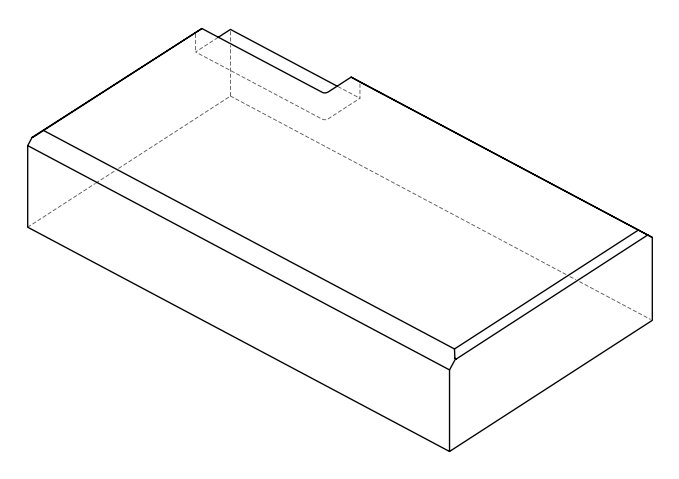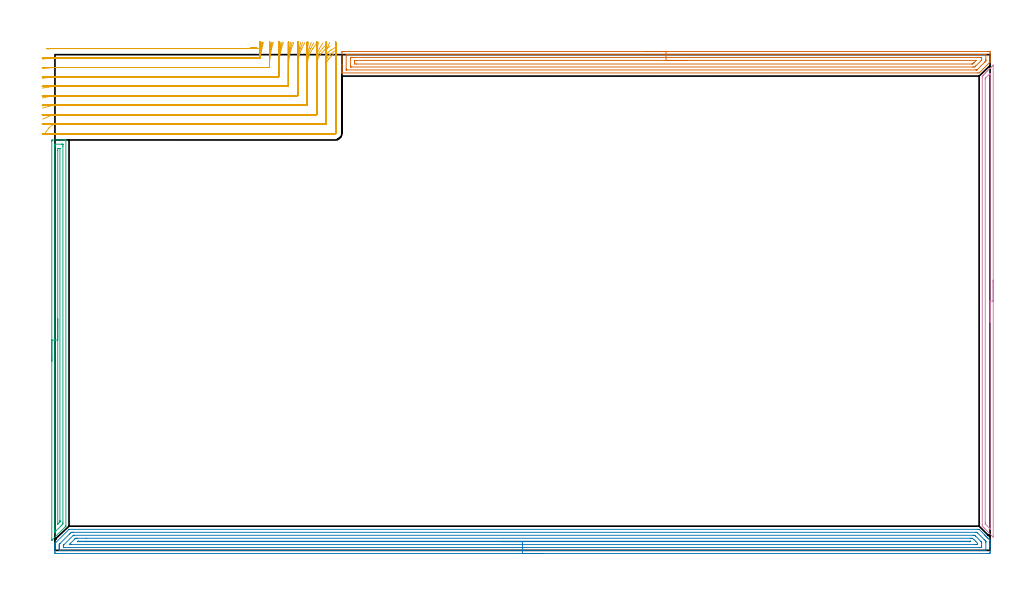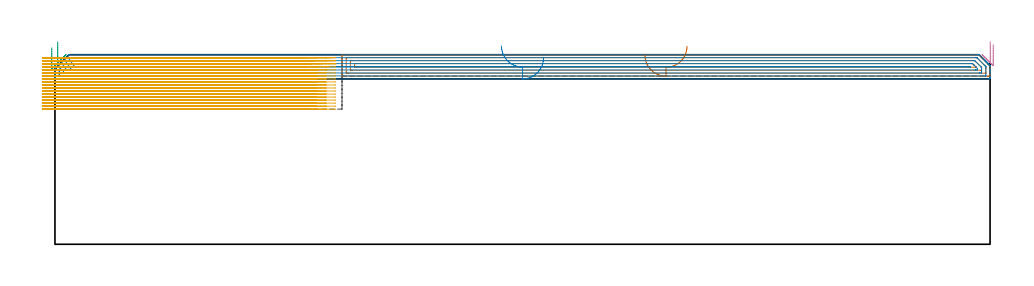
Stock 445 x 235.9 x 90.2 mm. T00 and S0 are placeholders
(PLAN: 5 operations, 1 tool changes, 92.7 min)
(1 AREA_MILL | FG_CHAMFER_SURFACE | UGT0205_001 | 10.05 min | 16340 mm3)
(2 AREA_MILL_1 | FG_CHAMFER_SURFACE_1 | UGT0205_001 | 17.83 min | 29451 mm3)
(3 AREA_MILL_2 | FG_CHAMFER_SURFACE_2 | UGT0205_001 | 4.67 min | 4265 mm3)
(4 AREA_MILL_3 | FG_CHAMFER_SURFACE_3 | UGT0205_001 | 3.71 min | 2946 mm3)
(5 MILL_CORNER_NOTCH_RECTANGULAR | CORNER_NOTCH_RECTANGULAR | NXT0201_008 | Follow Part, ap 1.5, ae 75% | 56.4 min | 143199 mm3)
(TOOL UGT0205_001 | Chamfer Mill 20 x 3 x 45 deg. | D20 FL50 Z2)
(TOOL NXT0201_008 | ENDMILL 6mm [2P460-0600-NA 1630] | D6 FL26 Z6)
(OP 1 AREA_MILL)
G17 G21 G94 G90
T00 M6
G54
G17 G0 G90 X280.8 Y237.4 S1061 M3
G43 Z100.2 H0
Z90.
G94 G1 X280.838 Z89.128 F250.
X280.952 Z88.264
X281.141 Z87.412
X281.403 Z86.58
X281.737 Z85.774
X282.14 Z85.
X282.608 Z84.264
X283.14 Z83.572
X283.729 Z82.929
X284.372 Z82.34
X285.064 Z81.809
X285.8 Z81.34
X286.574 Z80.937
X287.38 Z80.603
X288.212 Z80.341
X289.064 Z80.152
X289.928 Z80.038
X290.8 Z80.
X443.76 Y237.399 Z80.001
X444.388 Y237.397 Z80.003
X444.993 Y237.391 Z80.005
X444.996 Y237.38 Z80.016
X445. Y236.771 Z80.625
Y236.49 Z80.906
Y235.877 Z81.518
Y235.315 Z82.082
Y234.982 Z82.414
Y234.421 Z82.976
Y234.088 Z83.307
Y233.424 Z83.976
Y232.965 Z84.435
X444.996 Y232.417 Z84.979
X444.99 Y232.392 Z85.004
X444.9 Y232.3 Z85.098
X444.834 Y232.233 Z85.165
X439.923 Y227.322 Z90.076
X439.805 Y227.205 Z90.191
X439.03 Y227.2 Z90.2
X136.766
X136.61 Y227.202 Z90.188
X136.607 Y227.265 Z90.127
X136.6 Y227.668 Z89.732
Y228.059 Z89.341
Y228.723 Z88.672
Y229.95 Z87.447
Y230.512 Z86.883
Y231.125 Z86.27
X136.601 Y236.771 Z80.627
X136.604 Y237.38 Z80.017
X136.607 Y237.392 Z80.006
X137.212 Y237.4 Z80.
X290.8
Y235.986 Z81.414
X442.711 Y235.985 Z81.415
X442.928 Y235.981 Z81.419
X442.984 Y235.979 Z81.421
X442.99 Y235.967 Z81.433
X442.996 Y235.933 Z81.467
X442.999 Y235.877 Z81.523
X443. Y235.478 Z81.922
Y233.689 Z83.711
X442.999 Y233.194 Z84.206
X442.997 Y232.995 Z84.405
X442.993 Y232.895 Z84.505
X442.988 Y232.849 Z84.551
X442.968 Y232.827 Z84.573
X442.602 Y232.452 Z84.948
X442.526 Y232.376 Z85.024
X438.872 Y228.723 Z88.677
X438.787 Y228.645 Z88.755
X438.769 Y228.63 Z88.77
X438.717 Y228.621 Z88.779
X438.573 Y228.618 Z88.782
X438.355 Y228.615 Z88.785
X438.246 Y228.614 Z88.786
X138.889 Y228.615 Z88.785
X138.672 Y228.619 Z88.781
X138.616 Y228.621 Z88.779
X138.61 Y228.633 Z88.767
X138.604 Y228.667 Z88.733
X138.601 Y228.723 Z88.677
X138.6 Y229.122 Z88.278
X138.601 Y235.38 Z82.02
X138.607 Y235.877 Z81.523
X138.61 Y235.97 Z81.43
X138.781 Y235.98 Z81.42
X138.891 Y235.984 Z81.416
X138.998 Y235.985 Z81.415
X139.782 Y235.986 Z81.414
X290.8
Y234.572 Z82.828
X440.334 Y234.571 Z82.829
X440.816 Y234.567 Z82.833
X440.967 Y234.565 Z82.835
X440.99 Y234.273 Z83.127
X440.997 Y234.088 Z83.312
X441. Y233.904 Z83.496
X440.996 Y233.549 Z83.851
X440.99 Y233.372 Z84.028
X440.976 Y233.287 Z84.113
X440.893 Y233.194 Z84.206
X440.855 Y233.155 Z84.245
X440.816 Y233.115 Z84.285
X438.175 Y230.474 Z86.926
X438.137 Y230.436 Z86.964
X437.72 Y230.035 Z87.365
X437.244 Y230.031 Z87.369
X436.833 Y230.029 Z87.371
X141.266
X140.784 Y230.033 Z87.367
X140.633 Y230.035 Z87.365
X140.61 Y230.328 Z87.072
X140.603 Y230.512 Z86.888
X140.6 Y230.696 Z86.704
X140.601 Y234.272 Z83.128
X140.607 Y234.457 Z82.943
X140.613 Y234.565 Z82.835
X140.664 Y234.568 Z82.832
X140.784 Y234.57 Z82.83
X141.195 Y234.571 Z82.829
X141.677 Y234.572 Z82.828
X290.8
Y233.157 Z84.243
X438.174
X438.311 Y233.155 Z84.245
X438.378 Y233.151 Z84.249
X438.391 Y233.149 Z84.251
X438.388 Y233.144 Z84.256
X438.364 Y233.116 Z84.284
X438.291 Y233.04 Z84.36
X438.212 Y232.961 Z84.439
X437.398 Y232.146 Z85.254
X437.244 Y231.993 Z85.407
X436.948 Y231.703 Z85.697
X436.743 Y231.504 Z85.896
X436.668 Y231.45 Z85.95
X436.314 Y231.443 Z85.957
X143.426
X142.616 Y231.45 Z85.95
X142.6 Y232.27 Z85.13
X142.601 Y232.3 Z85.1
X142.614 Y233.15 Z84.25
X143.463 Y233.157 Z84.243
X143.5
X290.8
X291.672 Z84.281
X292.536 Z84.395
X293.388 Z84.583
X294.22 Z84.846
X295.026 Z85.18
X295.8 Z85.582
X296.536 Z86.051
X297.228 Z86.582
X297.871 Z87.172
X298.46 Z87.815
X298.992 Z88.507
X299.46 Z89.243
X299.863 Z90.017
X300.197 Z90.822
X300.459 Z91.655
X300.648 Z92.506
X300.762 Z93.371
X300.8 Z94.243
G0 Z100.2
M5
M2
(OP 2 AREA_MILL_1)
G17 G21 G94 G90
T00 M6
G54
G17 G0 G90 X232.5 Y-1.5 S1061 M3
G43 Z100.2 H0
Z88.7
G94 G1 X232.462 Z87.828 F250.
X232.348 Z86.964
X232.159 Z86.112
X231.897 Z85.28
X231.563 Z84.474
X231.16 Z83.7
X230.692 Z82.964
X230.16 Z82.272
X229.571 Z81.629
X228.928 Z81.04
X228.236 Z80.509
X227.5 Z80.04
X226.726 Z79.637
X225.92 Z79.303
X225.088 Z79.041
X224.236 Z78.852
X223.372 Z78.738
X222.5 Z78.7
X0.612 Y-1.499 Z78.701
X0.154 Y-1.494 Z78.703
X0.009 Y-1.491 Z78.705
X0. Y-1.042 Z79.154
Y-0.764 Z79.431
Y-0.16 Z80.035
Y0.395 Z80.593
Y0.722 Z80.919
Y1.277 Z81.474
Y1.604 Z81.8
Y2.258 Z82.457
Y2.927 Z83.126
X0.001 Y3.042 Z83.242
X0.01 Y3.306 Z83.503
X0.07 Y3.368 Z83.566
X0.165 Y3.466 Z83.664
X6.682 Y9.983 Z90.182
X6.688 Y9.986 Z90.186
X6.704 Y9.994 Z90.191
X6.862 Y10. Z90.2
X439.031
X439.797 Y9.995 Z90.191
X439.817 Y9.985 Z90.182
X442.33 Y7.472 Z87.669
X442.465 Y7.337 Z87.533
X442.602 Y7.199 Z87.397
X442.765 Y7.036 Z87.234
X442.906 Y6.896 Z87.092
X443.049 Y6.752 Z86.95
X443.201 Y6.6 Z86.798
X443.347 Y6.455 Z86.65
X443.495 Y6.306 Z86.504
X443.636 Y6.165 Z86.362
X443.788 Y6.014 Z86.209
X443.942 Y5.859 Z86.057
X444.072 Y5.729 Z85.927
X444.229 Y5.573 Z85.768
X444.722 Y5.078 Z85.277
X444.983 Y4.815 Z85.013
X444.999 Y4.793 Z84.99
X445. Y4.666 Z84.865
Y3.041 Z83.238
Y2.486 Z82.682
Y2.159 Z82.356
Y1.604 Z81.798
Y-0.764 Z79.432
X444.997 Y-1.042 Z79.155
X444.991 Y-1.491 Z78.705
X444.847 Y-1.494 Z78.703
X444.388 Y-1.5 Z78.7
X222.5
Y-0.086 Z80.114
X2.398 Y-0.085 Z80.115
X2.322 Y-0.084 Z80.116
X2.027 Y-0.079 Z80.121
X2.01 Y0.017 Z80.217
X2.003 Y0.23 Z80.43
X2.001 Y0.722 Z80.922
X2. Y1.115 Z81.315
X2.001 Y1.604 Z81.804
X2.002 Y1.995 Z82.195
X2.01 Y2.486 Z82.686
X2.02 Y2.859 Z83.059
X2.398 Y3.247 Z83.447
X2.458 Y3.308 Z83.508
X6.928 Y7.778 Z87.978
X7.345 Y8.183 Z88.383
X7.755 Y8.579 Z88.779
X7.835 Y8.581 Z88.781
X8.648 Y8.585 Z88.785
X8.723 Y8.586 Z88.786
X438.213 Y8.585 Z88.785
X438.621 Y8.581 Z88.781
X438.722 Y8.579 Z88.779
X438.774 Y8.565 Z88.765
X438.842 Y8.5 Z88.7
X439.031 Y8.318 Z88.518
X442.218 Y5.132 Z85.332
X442.602 Y4.747 Z84.947
X442.848 Y4.495 Z84.695
X442.968 Y4.37 Z84.57
X442.99 Y4.339 Z84.539
X442.994 Y4.306 Z84.506
X442.997 Y4.25 Z84.45
X443. Y3.858 Z84.058
X442.999 Y0.331 Z80.531
X442.991 Y-0.063 Z80.137
X442.989 Y-0.08 Z80.12
X442.984 Y-0.082 Z80.118
X442.96 Y-0.084 Z80.116
X442.909 Y-0.085 Z80.115
X442.807 Y-0.086 Z80.114
X222.5
Y1.328 Z81.528
X4.462 Y1.329 Z81.529
X4.184 Y1.331 Z81.531
X4.091 Y1.332 Z81.532
X4.025 Y1.335 Z81.535
X4.01 Y1.423 Z81.623
X4.005 Y1.604 Z81.804
X4.001 Y1.784 Z81.984
X4.003 Y2.136 Z82.336
X4.007 Y2.311 Z82.511
X4.01 Y2.396 Z82.596
X4.09 Y2.486 Z82.686
X4.135 Y2.534 Z82.734
X4.184 Y2.584 Z82.784
X8.648 Y7.048 Z87.248
X8.735 Y7.128 Z87.328
X8.77 Y7.159 Z87.359
X8.803 Y7.164 Z87.364
X8.955 Y7.167 Z87.367
X9.263 Y7.171 Z87.371
X436.966
X437.245 Y7.17 Z87.37
X437.524 Y7.167 Z87.367
X437.705 Y7.165 Z87.365
X437.809 Y7.08 Z87.28
X438.001 Y6.896 Z87.096
X438.138 Y6.762 Z86.962
X440.65 Y4.25 Z84.45
X440.816 Y4.081 Z84.281
X440.987 Y3.902 Z84.102
X440.995 Y3.549 Z83.749
X440.998 Y3.368 Z83.568
X441. Y3.187 Z83.387
Y2.305 Z82.505
X440.999 Y1.604 Z81.804
X440.997 Y1.426 Z81.626
X440.99 Y1.364 Z81.564
X440.983 Y1.335 Z81.535
X440.955 Y1.334 Z81.534
X440.816 Y1.331 Z81.531
X440.202 Y1.329 Z81.529
X439.924
X222.5 Y1.328 Z81.528
Y2.743 Z82.943
X7.755
X7.494 Y2.744 Z82.944
X6.971 Y2.748 Z82.948
X6.862 Y2.75 Z82.95
X6.852 Y2.792 Z82.992
X6.862 Y2.809 Z83.009
X7.142 Y3.092 Z83.292
X7.417 Y3.368 Z83.568
X9.36 Y5.311 Z85.511
X9.541 Y5.49 Z85.69
X9.809 Y5.749 Z85.949
X10.434 Y5.755 Z85.955
X10.695 Y5.756 Z85.956
X14.891 Y5.757 Z85.957
X435.72
X436.352 Y5.753 Z85.953
X436.619 Y5.75 Z85.95
X437.245 Y5.201 Z85.401
X437.317 Y5.132 Z85.332
X438.138 Y4.313 Z84.513
X438.198 Y4.25 Z84.45
X438.99 Y3.408 Z83.608
X438.993 Y3.368 Z83.568
X438.99 Y2.943 Z83.143
X438.973 Y2.75 Z82.95
X438.767 Y2.747 Z82.947
X438.138 Y2.743 Z82.943
X437.878
X222.5
Y4.157 Z84.357
X11.233
X11.044 Y4.159 Z84.359
X10.685 Y4.164 Z84.364
X10.759 Y4.25 Z84.45
X10.818 Y4.31 Z84.51
X10.843 Y4.333 Z84.533
X10.95 Y4.337 Z84.537
X11.138 Y4.342 Z84.542
X11.233 Y4.343 Z84.543
X11.327
X435.459
X435.553 Y4.341 Z84.541
X435.615 Y4.338 Z84.538
X435.656 Y4.334 Z84.534
X435.673 Y4.319 Z84.519
X435.742 Y4.25 Z84.45
X435.818 Y4.164 Z84.364
X435.648 Y4.159 Z84.359
X435.553 Y4.158 Z84.358
X222.5 Y4.157 Z84.357
X221.628 Z84.395
X220.764 Z84.509
X219.912 Z84.698
X219.08 Z84.96
X218.274 Z85.294
X217.5 Z85.697
X216.764 Z86.165
X216.072 Z86.696
X215.429 Z87.286
X214.84 Z87.929
X214.308 Z88.621
X213.84 Z89.357
X213.437 Z90.131
X213.103 Z90.937
X212.841 Z91.769
X212.652 Z92.62
X212.538 Z93.485
X212.5 Z94.357
G0 Z100.2
M5
M2
(OP 3 AREA_MILL_2)
G17 G21 G94 G90
T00 M6
G54
G17 G0 G90 X-1.5 Y90.05 S1061 M3
G43 Z100.2 H0
Z93.5
G94 G1 Y90.088 Z92.628 F250.
Y90.202 Z91.764
Y90.391 Z90.912
Y90.653 Z90.08
Y90.987 Z89.274
Y91.39 Z88.5
Y91.858 Z87.764
Y92.39 Z87.072
Y92.979 Z86.429
Y93.622 Z85.84
Y94.314 Z85.308
Y95.05 Z84.84
Y95.824 Z84.437
Y96.63 Z84.103
Y97.462 Z83.841
Y98.314 Z83.652
Y99.178 Z83.538
Y100.05 Z83.5
Y194.689
X-1.498 Y194.997
X-1.493 Y195.29 Z83.503
X-1.198 Y195.3 Z83.799
X1.415 Z86.409
X2.836 Z87.833
X4.027 Z89.022
X4.668 Z89.667
X4.978 Z89.977
X5.09 Y195.298 Z90.082
X5.197 Y195.29 Z90.188
X5.2 Y195.136 Z90.2
Y11.66
X5.197 Y11.505 Z90.189
X5.128 Y11.426 Z90.124
X4.914 Y11.214 Z89.914
X4.898 Y11.197 Z89.897
X-1.068 Y5.231 Z83.93
X-1.198 Y5.1 Z83.798
X-1.335 Y4.964 Z83.663
X-1.479 Y4.82 Z83.519
X-1.496 Y4.809 Z83.501
X-1.499 Y4.81 Z83.499
X-1.5 Y4.964 Z83.5
Y100.05
X-0.086 Z84.914
Y192.011
X-0.085 Y192.655 Z84.915
X-0.083 Y192.904 Z84.917
X-0.079 Y193.225 Z84.921
X-0.069 Y193.29 Z84.931
X0.029 Y193.295 Z85.029
X0.159 Y193.299 Z85.159
X3.156 Y193.3 Z88.156
X3.642 Y193.298 Z88.642
X3.753 Y193.293 Z88.753
X3.774 Y193.291 Z88.774
X3.779 Y193.253 Z88.779
X3.783 Y193.154 Z88.783
X3.785 Y192.904 Z88.785
X3.786 Y192.258 Z88.786
X3.785 Y13.446 Z88.785
X3.782 Y12.805 Z88.782
X3.779 Y12.553 Z88.779
X3.47 Y12.232 Z88.47
X3.156 Y11.908 Z88.156
X3.035 Y11.785 Z88.035
X2.911 Y11.66 Z87.911
X0.39 Y9.14 Z85.39
X0.232 Y8.982 Z85.232
X-0.008 Y8.749 Z84.992
X-0.057 Y8.705 Z84.943
X-0.079 Y8.69 Z84.921
X-0.081 Y8.73 Z84.919
X-0.084 Y8.982 Z84.916
X-0.085 Y9.337 Z84.915
X-0.086 Y9.627 Z84.914
Y100.05
X1.328 Z86.328
Y190.314
X1.33 Y191.118 Z86.33
X1.331 Y191.203 Z86.331
X1.335 Y191.285 Z86.335
X1.415 Y191.29 Z86.415
X2.109 Y191.299 Z87.109
X2.285 Y191.296 Z87.285
X2.344 Y191.293 Z87.344
X2.36 Y191.291 Z87.36
X2.365 Y191.263 Z87.365
X2.368 Y191.206 Z87.368
X2.371 Y191.118 Z87.371
Y14.162
X2.37 Y13.986 Z87.37
X2.364 Y13.633 Z87.364
X2.361 Y13.571 Z87.361
X2.354 Y13.56 Z87.354
X2.333 Y13.536 Z87.333
X2.285 Y13.485 Z87.285
X2.266 Y13.466 Z87.266
X1.415 Y12.614 Z86.415
X1.385 Y12.584 Z86.385
X1.352 Y12.553 Z86.352
X1.341 Y12.549 Z86.341
X1.334 Z86.334
X1.332 Y12.553 Z86.332
X1.33 Y12.568 Z86.33
X1.329 Y12.641 Z86.329
X1.328 Y100.05 Z86.328
Y100.922 Z86.366
Y101.786 Z86.48
Y102.638 Z86.669
Y103.47 Z86.932
Y104.276 Z87.265
Y105.05 Z87.668
Y105.786 Z88.137
Y106.478 Z88.668
Y107.121 Z89.257
Y107.71 Z89.901
Y108.242 Z90.593
Y108.71 Z91.328
Y109.113 Z92.102
Y109.447 Z92.908
Y109.709 Z93.74
Y109.898 Z94.592
Y110.012 Z95.457
Y110.05 Z96.328
G0 Z100.2
M5
M2
(OP 4 AREA_MILL_3)
G17 G21 G94 G90
T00 M6
G54
G17 G0 G90 X446.5 Y128.6 S1061 M3
G43 Z100.2 H0
Z95.
G94 G1 Y128.562 Z94.128 F250.
Y128.448 Z93.263
Y128.259 Z92.412
Y127.997 Z91.58
Y127.663 Z90.774
Y127.26 Z90.
Y126.792 Z89.264
Y126.26 Z88.572
Y125.671 Z87.929
Y125.028 Z87.34
Y124.336 Z86.808
Y123.6 Z86.34
Y122.826 Z85.937
Y122.02 Z85.603
Y121.188 Z85.341
Y120.336 Z85.152
Y119.472 Z85.038
Y118.6 Z85.
Y6.473
X446.493 Y6.319 Z85.006
X446.327 Y6.473 Z85.173
X442.753 Y10.047 Z88.745
X442.583 Y10.215 Z88.912
X442.419 Y10.38 Z89.079
X442.306 Y10.493 Z89.192
X442.144 Y10.654 Z89.351
X441.987 Y10.811 Z89.51
X441.859 Y10.94 Z89.639
X441.705 Y11.093 Z89.79
X441.414 Y11.387 Z90.083
X441.305 Y11.498 Z90.191
X441.3 Y12.28 Z90.2
Y224.92
X441.305 Y225.702 Z90.191
X441.414 Y225.813 Z90.083
X441.705 Y226.107 Z89.79
X441.859 Y226.26 Z89.639
X441.987 Y226.389 Z89.51
X442.144 Y226.546 Z89.351
X442.65 Y227.05 Z88.85
X442.902 Y227.302 Z88.597
X443.022 Y227.424 Z88.474
X443.357 Y227.758 Z88.142
X443.576 Y227.976 Z87.924
X443.795 Y228.196 Z87.703
X443.9 Y228.302 Z87.596
X444.339 Y228.739 Z87.16
X444.778 Y229.18 Z86.718
X444.987 Y229.387 Z86.513
X445.028 Y229.428 Z86.472
X445.656 Y230.058 Z85.84
X445.862 Y230.262 Z85.638
X446.409 Y230.809 Z85.09
X446.479 Y230.876 Z85.019
X446.495 Y230.883 Z85.004
X446.499 Y230.876 Z84.999
X446.5 Y118.6 Z85.
X445.086 Z86.414
Y10.493
X445.084 Y10.245 Z86.416
X445.082 Y10.184 Z86.418
X445.08 Y10.181 Z86.42
X445.076 Z86.424
X445.053 Y10.2 Z86.447
X445.003 Y10.248 Z86.497
X442.97 Y12.28 Z88.53
X442.804 Y12.452 Z88.696
X442.745 Y12.517 Z88.755
X442.721 Y12.546 Z88.779
X442.719 Y12.566 Z88.781
X442.717 Y12.66 Z88.783
X442.714 Y13.04 Z88.786
Y13.174
Y224.026
X442.716 Y224.406 Z88.784
X442.719 Y224.596 Z88.781
X442.721 Y224.641 Z88.779
X442.734 Y224.672 Z88.766
X442.779 Y224.721 Z88.721
X442.971 Y224.92 Z88.529
X444.857 Y226.805 Z86.643
X444.992 Y226.936 Z86.508
X445.072 Y227.011 Z86.428
X445.079 Z86.421
X445.081 Y226.96 Z86.419
X445.085 Y226.842 Z86.415
Y226.707
X445.086 Y226.548 Z86.414
Y118.6
Y117.728 Z86.452
Y116.864 Z86.566
Y116.012 Z86.755
Y115.18 Z87.017
Y114.374 Z87.351
Y113.6 Z87.754
Y112.864 Z88.223
Y112.172 Z88.754
Y111.529 Z89.343
Y110.94 Z89.986
Y110.408 Z90.678
Y109.94 Z91.414
Y109.537 Z92.188
Y109.203 Z92.994
Y108.941 Z93.826
Y108.752 Z94.678
Y108.638 Z95.543
Y108.6 Z96.414
G0 Z100.2
M5
M2
(OP 5 MILL_CORNER_NOTCH_RECTANGULAR)
G17 G21 G94 G90
T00 M6
G54
G17 G0 G90 X-3.879 Y238.647 S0 M3
G43 Z100.2 H1
Z88.761
G94 G1 X-0.882 Y238.767 F250.
G2 X0.742 Y238.8 R40.5 F500.
G1 X93.652
G3 X93.872 Y238.9 R0.3
G1 X96.872 F250.
G0 Z100.2
X-5.984 Y233.793
Z88.761
G1 X-3. Y234.105
G2 X0.742 Y234.3 R36. F500.
G1 X97.501
G3 X97.795 Y234.565 R0.3
G2 X98.517 Y238.9 R36.
G1 X99.19 Y241.824 F250.
G0 Z100.2
X-5.979 Y229.221
Z88.761
G1 X-3. Y229.577
G2 X0.742 Y229.8 R31.5 F500.
G1 X101.804
G3 X102.1 Y230.096 R0.3
G1 Y230.825
G2 X103.153 Y238.9 R31.5
G1 X103.922 Y241.8 F250.
G0 Z100.2
X-5.971 Y224.624
Z88.761
G1 X-3. Y225.039
G2 X0.742 Y225.3 R27. F500.
G1 X106.304
G3 X106.6 Y225.597 R0.3
G1 Y230.825
G2 X107.836 Y238.9 R27.
G1 X108.733 Y241.763 F250.
G0 Z100.2
X-5.958 Y219.988
Z88.761
G1 X-3. Y220.487
G2 X0.742 Y220.8 R22.5 F500.
G1 X110.803
G3 X111.1 Y221.097 R0.3
G1 Y230.825
G2 X112.599 Y238.9 R22.5
G1 X113.676 Y241.7 F250.
G0 Z100.2
X-5.934 Y215.283
Z88.761
G1 X-3. Y215.907
G2 X0.742 Y216.3 R18. F500.
G1 X115.303
G3 X115.6 Y216.597 R0.3
G1 Y230.825
G2 X117.513 Y238.9 R18.
G1 X118.859 Y241.581 F250.
G0 Z100.2
X-5.882 Y210.44
Z88.761
G1 X-3. Y211.271
G2 X0.742 Y211.8 R13.5 F500.
G1 X119.803
G3 X120.1 Y212.097 R0.3
G1 Y230.825
G2 X122.781 Y238.9 R13.5
G1 X124.576 Y241.304 F250.
G0 Z100.2
X-5.728 Y205.238
Z88.761
G1 X-3. Y206.485
G2 X0.742 Y207.3 R9. F500.
G1 X124.303
G3 X124.6 Y207.597 R0.3
G1 Y230.825
G2 X128.518 Y238.253 R9.
G1 X130.994 Y239.947 F250.
G0 Z100.2
X-4.658 Y198.606
Z88.761
G1 X-2.855 Y201.004
G2 X0.742 Y202.8 R4.5 F500.
G1 X128.803
G3 X129.1 Y203.097 R0.3
G1 Y230.825
G2 X130.37 Y233.958 R4.5
G1 X132.459 Y236.112 F250.
G0 Z100.2
X-2.258 Y198.3
Z88.761
G1 X0.742
X133.303 F500.
G3 X133.6 Y198.597 R0.3
G1 Y230.825
Y233.825 F250.
G0 Z100.2
X-3.768 Y238.8
Z87.322
G1 X-0.768
X93.354 F500.
G3 X93.574 Y238.9 R0.3
G1 X96.574 F250.
G0 Z100.2
X-5.999 Y234.213
Z87.322
G1 X-3. Y234.289
G2 X-2.097 Y234.3 R36. F500.
G1 X97.369
G3 X97.665 Y234.578 R0.3
G2 X98.188 Y238.9 R36.
G1 X98.728 Y241.851 F250.
G0 Z100.2
X-5.999 Y229.701
Z87.322
G1 X-3. Y229.787
G2 X-2.097 Y229.8 R31.5 F500.
G1 X101.804
G3 X102.1 Y230.096 R0.3
G1 Y232.421
G2 X102.774 Y238.9 R31.5
G1 X103.391 Y241.836 F250.
G0 Z100.2
X-5.998 Y225.185
Z87.322
G1 X-3. Y225.285
G2 X-2.097 Y225.3 R27. F500.
G1 X106.304
G3 X106.6 Y225.596 R0.3
G1 Y232.421
G2 X107.389 Y238.9 R27.
G1 X108.109 Y241.812 F250.
G0 Z100.2
X-5.998 Y220.662
Z87.322
G1 X-3. Y220.782
G2 X-2.097 Y220.8 R22.5 F500.
G1 X110.803
G3 X111.1 Y221.097 R0.3
G1 Y232.421
G2 X112.053 Y238.9 R22.5
G1 X112.917 Y241.773 F250.
G0 Z100.2
X-5.996 Y216.127
Z87.322
G1 X-3. Y216.277
G2 X-2.097 Y216.3 R18. F500.
G1 X115.303
G3 X115.6 Y216.597 R0.3
G1 Y232.421
G2 X116.806 Y238.9 R18.
G1 X117.886 Y241.699 F250.
G0 Z100.2
X-5.993 Y211.569
Z87.322
G1 X-3. Y211.77
G2 X-2.097 Y211.8 R13.5 F500.
G1 X119.803
G3 X120.1 Y212.097 R0.3
G1 Y232.421
G2 X121.756 Y238.9 R13.5
G1 X123.196 Y241.532 F250.
G0 Z100.2
X-5.985 Y206.954
Z87.322
G1 X-3. Y207.255
G2 X-2.097 Y207.3 R9. F500.
G1 X124.303
G3 X124.6 Y207.597 R0.3
G1 Y232.421
G2 X127.353 Y238.9 R9.
G1 X129.513 Y240.982 F250.
G0 Z100.2
X-6. Y202.709
Z87.322
G1 X-3.
G2 X-2.097 Y202.8 R4.5 F500.
G1 X128.803
G3 X129.1 Y203.097 R0.3
G1 Y232.421
G2 X130.944 Y236.054 R4.5
G1 X133.366 Y237.824 F250.
G0 Z100.2
X-5.097 Y198.3
Z87.322
G1 X-2.097
X133.303 F500.
G3 X133.6 Y198.597 R0.3
G1 Y232.421
Y235.421 F250.
G0 Z100.2
X-3.768 Y238.8
Z85.883
G1 X-0.768
X93.098 F500.
G3 X93.317 Y238.9 R0.3
G1 X96.317 F250.
G0 Z100.2
X-6. Y234.295
Z85.883
G1 X-3. Y234.3
X-2.937 F500.
X97.306
G3 X97.602 Y234.593 R0.3
G2 X97.906 Y238.9 R36.
G1 X98.297 Y241.874 F250.
G0 Z100.2
X-6. Y229.794
Z85.883
G1 X-3. Y229.8
X-2.937 F500.
X101.804
G3 X102.1 Y230.096 R0.3
G1 Y234.213
G2 X102.451 Y238.9 R31.5
G1 X102.897 Y241.867 F250.
G0 Z100.2
X-6. Y225.293
Z85.883
G1 X-3. Y225.3
X-2.937 F500.
X106.304
G3 X106.6 Y225.596 R0.3
G1 Y234.213
G2 X107.01 Y238.9 R27.
G1 X107.531 Y241.854 F250.
G0 Z100.2
X-6. Y220.791
Z85.883
G1 X-3. Y220.8
X-2.937 F500.
X110.803
G3 X111.1 Y221.097 R0.3
G1 Y234.213
G2 X111.594 Y238.9 R22.5
G1 X112.218 Y241.834 F250.
G0 Z100.2
X-6. Y216.289
Z85.883
G1 X-3. Y216.3
X-2.937 F500.
X115.303
G3 X115.6 Y216.597 R0.3
G1 Y234.213
G2 X116.221 Y238.9 R18.
G1 X117.002 Y241.797 F250.
G0 Z100.2
X-6. Y211.786
Z85.883
G1 X-3. Y211.8
X-2.937 F500.
X119.803
G3 X120.1 Y212.097 R0.3
G1 Y234.213
G2 X120.94 Y238.9 R13.5
G1 X121.981 Y241.713 F250.
G0 Z100.2
X-6. Y207.279
Z85.883
G1 X-3. Y207.3
X-2.937 F500.
X124.303
G3 X124.6 Y207.597 R0.3
G1 Y234.213
G2 X125.917 Y238.9 R9.
G1 X127.479 Y241.461 F250.
G0 Z100.2
X-6. Y202.757
Z85.883
G1 X-3. Y202.8
X-2.937 F500.
X128.803
G3 X129.1 Y203.097 R0.3
G1 Y234.213
G2 X131.36 Y238.116 R4.5
G1 X133.962 Y239.61 F250.
G0 Z100.2
X-5.937 Y198.3
Z85.883
G1 X-2.937
X133.303 F500.
G3 X133.6 Y198.597 R0.3
G1 Y234.213
Y237.213 F250.
G0 Z100.2
X-3.768 Y238.8
Z84.444
G1 X-0.768
X92.857 F500.
G3 X93.077 Y238.9 R0.3
G1 X96.077 F250.
G0 Z100.2
X-6. Y234.3
Z84.444
G1 X-3.
X97.304 F500.
G3 X97.6 Y234.596 R0.3
G1 Y237.016
G2 X97.649 Y238.9 R36.
G1 X97.806 Y241.896 F250.
G0 Z100.2
X-6. Y229.8
Z84.444
G1 X-3.
X101.804 F500.
G3 X102.1 Y230.096 R0.3
G1 Y237.016
G2 X102.156 Y238.9 R31.5
G1 X102.336 Y241.895 F250.
G0 Z100.2
X-6. Y225.3
Z84.444
G1 X-3.
X106.304 F500.
G3 X106.6 Y225.596 R0.3
G1 Y237.016
G2 X106.666 Y238.9 R27.
G1 X106.875 Y241.893 F250.
G0 Z100.2
X-6. Y220.8
Z84.444
G1 X-3.
X110.803 F500.
G3 X111.1 Y221.097 R0.3
G1 Y237.016
G2 X111.179 Y238.9 R22.5
G1 X111.43 Y241.889 F250.
G0 Z100.2
X-6. Y216.3
Z84.444
G1 X-3.
X115.303 F500.
G3 X115.6 Y216.597 R0.3
G1 Y237.016
G2 X115.699 Y238.9 R18.
G1 X116.013 Y241.884 F250.
G0 Z100.2
X-6. Y211.8
Z84.444
G1 X-3.
X119.803 F500.
G3 X120.1 Y212.097 R0.3
G1 Y237.016
G2 X120.232 Y238.9 R13.5
G1 X120.651 Y241.871 F250.
G0 Z100.2
X-6. Y207.3
Z84.444
G1 X-3.
X124.303 F500.
G3 X124.6 Y207.597 R0.3
G1 Y237.016
G2 X124.799 Y238.9 R9.
G1 X125.427 Y241.834 F250.
G0 Z100.2
X-6. Y202.8
Z84.444
G1 X-3.
X128.803 F500.
G3 X129.1 Y203.097 R0.3
G1 Y237.016
G2 X129.513 Y238.9 R4.5
G1 X130.769 Y241.625 F250.
G0 Z100.2
X-6. Y198.3
Z84.444
G1 X-3.
X133.303 F500.
G3 X133.6 Y198.597 R0.3
G1 Y237.016
Y240.016 F250.
G0 Z100.2
X-3.768 Y238.8
Z83.005
G1 X-0.768
X92.807 F500.
G3 X93.027 Y238.9 R0.3
G1 X96.027 F250.
G0 Z100.2
X-6. Y234.3
Z83.005
G1 X-3.
X97.304 F500.
G3 X97.6 Y234.596 R0.3
G1 Y238.598
G2 X97.601 Y238.9 R36.
G1 X97.626 Y241.9 F250.
G0 Z100.2
X-6. Y229.8
Z83.005
G1 X-3.
X101.804 F500.
G3 X102.1 Y230.096 R0.3
G1 Y238.598
G2 X102.101 Y238.9 R31.5
G1 X102.13 Y241.9 F250.
G0 Z100.2
X-6. Y225.3
Z83.005
G1 X-3.
X106.304 F500.
G3 X106.6 Y225.596 R0.3
G1 Y238.598
G2 X106.602 Y238.9 R27.
G1 X106.635 Y241.9 F250.
G0 Z100.2
X-6. Y220.8
Z83.005
G1 X-3.
X110.803 F500.
G3 X111.1 Y221.097 R0.3
G1 Y238.598
G2 X111.102 Y238.9 R22.5
G1 X111.142 Y241.9 F250.
G0 Z100.2
X-6. Y216.3
Z83.005
G1 X-3.
X115.303 F500.
G3 X115.6 Y216.597 R0.3
G1 Y238.598
G2 X115.603 Y238.9 R18.
G1 X115.653 Y241.9 F250.
G0 Z100.2
X-6. Y211.8
Z83.005
G1 X-3.
X119.803 F500.
G3 X120.1 Y212.097 R0.3
G1 Y238.598
G2 X120.103 Y238.9 R13.5
G1 X120.17 Y241.899 F250.
G0 Z100.2
X-6. Y207.3
Z83.005
G1 X-3.
X124.303 F500.
G3 X124.6 Y207.597 R0.3
G1 Y238.598
G2 X124.605 Y238.9 R9.
G1 X124.706 Y241.898 F250.
G0 Z100.2
X-6. Y202.8
Z83.005
G1 X-3.
X128.803 F500.
G3 X129.1 Y203.097 R0.3
G1 Y238.598
G2 X129.11 Y238.9 R4.5
G1 X129.311 Y241.893 F250.
G0 Z100.2
X-6. Y198.3
Z83.005
G1 X-3.
X133.303 F500.
G3 X133.6 Y198.597 R0.3
G1 Y238.598
Y241.598 F250.
G0 Z100.2
X-3.768 Y238.8
Z81.567
G1 X-0.768
X92.805 F500.
G3 X93.024 Y238.9 R0.3
G1 X96.024 F250.
G0 Z100.2
X-6. Y234.3
Z81.567
G1 X-3.
X97.304 F500.
G3 X97.6 Y234.596 R0.3
G1 Y238.9
Y241.9 F250.
G0 Z100.2
X-6. Y229.8
Z81.567
G1 X-3.
X101.804 F500.
G3 X102.1 Y230.096 R0.3
G1 Y238.9
Y241.9 F250.
G0 Z100.2
X-6. Y225.3
Z81.567
G1 X-3.
X106.304 F500.
G3 X106.6 Y225.596 R0.3
G1 Y238.9
Y241.9 F250.
G0 Z100.2
X-6. Y220.8
Z81.567
G1 X-3.
X110.803 F500.
G3 X111.1 Y221.097 R0.3
G1 Y238.9
Y241.9 F250.
G0 Z100.2
X-6. Y216.3
Z81.567
G1 X-3.
X115.303 F500.
G3 X115.6 Y216.597 R0.3
G1 Y238.9
Y241.9 F250.
G0 Z100.2
X-6. Y211.8
Z81.567
G1 X-3.
X119.803 F500.
G3 X120.1 Y212.097 R0.3
G1 Y238.9
Y241.9 F250.
G0 Z100.2
X-6. Y207.3
Z81.567
G1 X-3.
X124.303 F500.
G3 X124.6 Y207.597 R0.3
G1 Y238.9
Y241.9 F250.
G0 Z100.2
X-6. Y202.8
Z81.567
G1 X-3.
X128.803 F500.
G3 X129.1 Y203.097 R0.3
G1 Y238.9
Y241.9 F250.
G0 Z100.2
X-6. Y198.3
Z81.567
G1 X-3.
X133.303 F500.
G3 X133.6 Y198.597 R0.3
G1 Y238.9
Y241.9 F250.
G0 Z100.2
X-3.768 Y238.8
Z80.128
G1 X-0.768
X92.805 F500.
G3 X93.024 Y238.9 R0.3
G1 X96.024 F250.
G0 Z100.2
X-6. Y234.3
Z80.128
G1 X-3.
X97.304 F500.
G3 X97.6 Y234.596 R0.3
G1 Y238.9
Y241.9 F250.
G0 Z100.2
X-6. Y229.8
Z80.128
G1 X-3.
X101.804 F500.
G3 X102.1 Y230.096 R0.3
G1 Y238.9
Y241.9 F250.
G0 Z100.2
X-6. Y225.3
Z80.128
G1 X-3.
X106.304 F500.
G3 X106.6 Y225.596 R0.3
G1 Y238.9
Y241.9 F250.
G0 Z100.2
X-6. Y220.8
Z80.128
G1 X-3.
X110.803 F500.
G3 X111.1 Y221.097 R0.3
G1 Y238.9
Y241.9 F250.
G0 Z100.2
X-6. Y216.3
Z80.128
G1 X-3.
X115.303 F500.
G3 X115.6 Y216.597 R0.3
G1 Y238.9
Y241.9 F250.
G0 Z100.2
X-6. Y211.8
Z80.128
G1 X-3.
X119.803 F500.
G3 X120.1 Y212.097 R0.3
G1 Y238.9
Y241.9 F250.
G0 Z100.2
X-6. Y207.3
Z80.128
G1 X-3.
X124.303 F500.
G3 X124.6 Y207.597 R0.3
G1 Y238.9
Y241.9 F250.
G0 Z100.2
X-6. Y202.8
Z80.128
G1 X-3.
X128.803 F500.
G3 X129.1 Y203.097 R0.3
G1 Y238.9
Y241.9 F250.
G0 Z100.2
X-6. Y198.3
Z80.128
G1 X-3.
X133.303 F500.
G3 X133.6 Y198.597 R0.3
G1 Y238.9
Y241.9 F250.
G0 Z100.2
X-3.768 Y238.8
Z78.689
G1 X-0.768
X92.805 F500.
G3 X93.024 Y238.9 R0.3
G1 X96.024 F250.
G0 Z100.2
X-6. Y234.3
Z78.689
G1 X-3.
X97.304 F500.
G3 X97.6 Y234.596 R0.3
G1 Y238.9
Y241.9 F250.
G0 Z100.2
X-6. Y229.8
Z78.689
G1 X-3.
X101.804 F500.
G3 X102.1 Y230.096 R0.3
G1 Y238.9
Y241.9 F250.
G0 Z100.2
X-6. Y225.3
Z78.689
G1 X-3.
X106.304 F500.
G3 X106.6 Y225.596 R0.3
G1 Y238.9
Y241.9 F250.
G0 Z100.2
X-6. Y220.8
Z78.689
G1 X-3.
X110.803 F500.
G3 X111.1 Y221.097 R0.3
G1 Y238.9
Y241.9 F250.
G0 Z100.2
X-6. Y216.3
Z78.689
G1 X-3.
X115.303 F500.
G3 X115.6 Y216.597 R0.3
G1 Y238.9
Y241.9 F250.
G0 Z100.2
X-6. Y211.8
Z78.689
G1 X-3.
X119.803 F500.
G3 X120.1 Y212.097 R0.3
G1 Y238.9
Y241.9 F250.
G0 Z100.2
X-6. Y207.3
Z78.689
G1 X-3.
X124.303 F500.
G3 X124.6 Y207.597 R0.3
G1 Y238.9
Y241.9 F250.
G0 Z100.2
X-6. Y202.8
Z78.689
G1 X-3.
X128.803 F500.
G3 X129.1 Y203.097 R0.3
G1 Y238.9
Y241.9 F250.
G0 Z100.2
X-6. Y198.3
Z78.689
G1 X-3.
X133.303 F500.
G3 X133.6 Y198.597 R0.3
G1 Y238.9
Y241.9 F250.
G0 Z100.2
X-3.768 Y238.8
Z77.25
G1 X-0.768
X92.805 F500.
G3 X93.024 Y238.9 R0.3
G1 X96.024 F250.
G0 Z100.2
X-6. Y234.3
Z77.25
G1 X-3.
X97.304 F500.
G3 X97.6 Y234.596 R0.3
G1 Y238.9
Y241.9 F250.
G0 Z100.2
X-6. Y229.8
Z77.25
G1 X-3.
X101.804 F500.
G3 X102.1 Y230.096 R0.3
G1 Y238.9
Y241.9 F250.
G0 Z100.2
X-6. Y225.3
Z77.25
G1 X-3.
X106.304 F500.
G3 X106.6 Y225.596 R0.3
G1 Y238.9
Y241.9 F250.
G0 Z100.2
X-6. Y220.8
Z77.25
G1 X-3.
X110.803 F500.
G3 X111.1 Y221.097 R0.3
G1 Y238.9
Y241.9 F250.
G0 Z100.2
X-6. Y216.3
Z77.25
G1 X-3.
X115.303 F500.
G3 X115.6 Y216.597 R0.3
G1 Y238.9
Y241.9 F250.
G0 Z100.2
X-6. Y211.8
Z77.25
G1 X-3.
X119.803 F500.
G3 X120.1 Y212.097 R0.3
G1 Y238.9
Y241.9 F250.
G0 Z100.2
X-6. Y207.3
Z77.25
G1 X-3.
X124.303 F500.
G3 X124.6 Y207.597 R0.3
G1 Y238.9
Y241.9 F250.
G0 Z100.2
X-6. Y202.8
Z77.25
G1 X-3.
X128.803 F500.
G3 X129.1 Y203.097 R0.3
G1 Y238.9
Y241.9 F250.
G0 Z100.2
X-6. Y198.3
Z77.25
G1 X-3.
X133.303 F500.
G3 X133.6 Y198.597 R0.3
G1 Y238.9
Y241.9 F250.
G0 Z100.2
X-3.768 Y238.8
Z75.811
G1 X-0.768
X92.805 F500.
G3 X93.024 Y238.9 R0.3
G1 X96.024 F250.
G0 Z100.2
X-6. Y234.3
Z75.811
G1 X-3.
X97.304 F500.
G3 X97.6 Y234.596 R0.3
G1 Y238.9
Y241.9 F250.
G0 Z100.2
X-6. Y229.8
Z75.811
G1 X-3.
X101.804 F500.
G3 X102.1 Y230.096 R0.3
G1 Y238.9
Y241.9 F250.
G0 Z100.2
X-6. Y225.3
Z75.811
G1 X-3.
X106.304 F500.
G3 X106.6 Y225.596 R0.3
G1 Y238.9
Y241.9 F250.
G0 Z100.2
X-6. Y220.8
Z75.811
G1 X-3.
X110.803 F500.
G3 X111.1 Y221.097 R0.3
G1 Y238.9
Y241.9 F250.
G0 Z100.2
X-6. Y216.3
Z75.811
G1 X-3.
X115.303 F500.
G3 X115.6 Y216.597 R0.3
G1 Y238.9
Y241.9 F250.
G0 Z100.2
X-6. Y211.8
Z75.811
G1 X-3.
X119.803 F500.
G3 X120.1 Y212.097 R0.3
G1 Y238.9
Y241.9 F250.
G0 Z100.2
X-6. Y207.3
Z75.811
G1 X-3.
X124.303 F500.
G3 X124.6 Y207.597 R0.3
G1 Y238.9
Y241.9 F250.
G0 Z100.2
X-6. Y202.8
Z75.811
G1 X-3.
X128.803 F500.
G3 X129.1 Y203.097 R0.3
G1 Y238.9
Y241.9 F250.
G0 Z100.2
X-6. Y198.3
Z75.811
G1 X-3.
X133.303 F500.
G3 X133.6 Y198.597 R0.3
G1 Y238.9
Y241.9 F250.
G0 Z100.2
X-3.768 Y238.8
Z74.372
G1 X-0.768
X92.805 F500.
G3 X93.024 Y238.9 R0.3
G1 X96.024 F250.
G0 Z100.2
X-6. Y234.3
Z74.372
G1 X-3.
X97.304 F500.
G3 X97.6 Y234.596 R0.3
G1 Y238.9
Y241.9 F250.
G0 Z100.2
X-6. Y229.8
Z74.372
G1 X-3.
X101.804 F500.
G3 X102.1 Y230.096 R0.3
G1 Y238.9
Y241.9 F250.
G0 Z100.2
X-6. Y225.3
Z74.372
G1 X-3.
X106.304 F500.
G3 X106.6 Y225.596 R0.3
G1 Y238.9
Y241.9 F250.
G0 Z100.2
X-6. Y220.8
Z74.372
G1 X-3.
X110.803 F500.
G3 X111.1 Y221.097 R0.3
G1 Y238.9
Y241.9 F250.
G0 Z100.2
X-6. Y216.3
Z74.372
G1 X-3.
X115.303 F500.
G3 X115.6 Y216.597 R0.3
G1 Y238.9
Y241.9 F250.
G0 Z100.2
X-6. Y211.8
Z74.372
G1 X-3.
X119.803 F500.
G3 X120.1 Y212.097 R0.3
G1 Y238.9
Y241.9 F250.
G0 Z100.2
X-6. Y207.3
Z74.372
G1 X-3.
X124.303 F500.
G3 X124.6 Y207.597 R0.3
G1 Y238.9
Y241.9 F250.
G0 Z100.2
X-6. Y202.8
Z74.372
G1 X-3.
X128.803 F500.
G3 X129.1 Y203.097 R0.3
G1 Y238.9
Y241.9 F250.
G0 Z100.2
X-6. Y198.3
Z74.372
G1 X-3.
X133.303 F500.
G3 X133.6 Y198.597 R0.3
G1 Y238.9
Y241.9 F250.
G0 Z100.2
X-3.768 Y238.8
Z72.933
G1 X-0.768
X92.805 F500.
G3 X93.024 Y238.9 R0.3
G1 X96.024 F250.
G0 Z100.2
X-6. Y234.3
Z72.933
G1 X-3.
X97.304 F500.
G3 X97.6 Y234.596 R0.3
G1 Y238.9
Y241.9 F250.
G0 Z100.2
X-6. Y229.8
Z72.933
G1 X-3.
X101.804 F500.
G3 X102.1 Y230.096 R0.3
G1 Y238.9
Y241.9 F250.
G0 Z100.2
X-6. Y225.3
Z72.933
G1 X-3.
X106.304 F500.
G3 X106.6 Y225.596 R0.3
G1 Y238.9
Y241.9 F250.
G0 Z100.2
X-6. Y220.8
Z72.933
G1 X-3.
X110.803 F500.
G3 X111.1 Y221.097 R0.3
G1 Y238.9
Y241.9 F250.
G0 Z100.2
X-6. Y216.3
Z72.933
G1 X-3.
X115.303 F500.
G3 X115.6 Y216.597 R0.3
G1 Y238.9
Y241.9 F250.
G0 Z100.2
X-6. Y211.8
Z72.933
G1 X-3.
X119.803 F500.
G3 X120.1 Y212.097 R0.3
G1 Y238.9
Y241.9 F250.
G0 Z100.2
X-6. Y207.3
Z72.933
G1 X-3.
X124.303 F500.
G3 X124.6 Y207.597 R0.3
G1 Y238.9
Y241.9 F250.
G0 Z100.2
X-6. Y202.8
Z72.933
G1 X-3.
X128.803 F500.
G3 X129.1 Y203.097 R0.3
G1 Y238.9
Y241.9 F250.
G0 Z100.2
X-6. Y198.3
Z72.933
G1 X-3.
X133.303 F500.
G3 X133.6 Y198.597 R0.3
G1 Y238.9
Y241.9 F250.
G0 Z100.2
X-3.768 Y238.8
Z71.494
G1 X-0.768
X92.805 F500.
G3 X93.024 Y238.9 R0.3
G1 X96.024 F250.
G0 Z100.2
X-6. Y234.3
Z71.494
G1 X-3.
X97.304 F500.
G3 X97.6 Y234.596 R0.3
G1 Y238.9
Y241.9 F250.
G0 Z100.2
X-6. Y229.8
Z71.494
G1 X-3.
X101.804 F500.
G3 X102.1 Y230.096 R0.3
G1 Y238.9
Y241.9 F250.
G0 Z100.2
X-6. Y225.3
Z71.494
G1 X-3.
X106.304 F500.
G3 X106.6 Y225.596 R0.3
G1 Y238.9
Y241.9 F250.
G0 Z100.2
X-6. Y220.8
Z71.494
G1 X-3.
X110.803 F500.
G3 X111.1 Y221.097 R0.3
G1 Y238.9
Y241.9 F250.
G0 Z100.2
X-6. Y216.3
Z71.494
G1 X-3.
X115.303 F500.
G3 X115.6 Y216.597 R0.3
G1 Y238.9
Y241.9 F250.
G0 Z100.2
X-6. Y211.8
Z71.494
G1 X-3.
X119.803 F500.
G3 X120.1 Y212.097 R0.3
G1 Y238.9
Y241.9 F250.
G0 Z100.2
X-6. Y207.3
Z71.494
G1 X-3.
X124.303 F500.
G3 X124.6 Y207.597 R0.3
G1 Y238.9
Y241.9 F250.
G0 Z100.2
X-6. Y202.8
Z71.494
G1 X-3.
X128.803 F500.
G3 X129.1 Y203.097 R0.3
G1 Y238.9
Y241.9 F250.
G0 Z100.2
X-6. Y198.3
Z71.494
G1 X-3.
X133.303 F500.
G3 X133.6 Y198.597 R0.3
G1 Y238.9
Y241.9 F250.
G0 Z100.2
X-3.768 Y238.8
Z70.056
G1 X-0.768
X92.805 F500.
G3 X93.024 Y238.9 R0.3
G1 X96.024 F250.
G0 Z100.2
X-6. Y234.3
Z70.056
G1 X-3.
X97.304 F500.
G3 X97.6 Y234.596 R0.3
G1 Y238.9
Y241.9 F250.
G0 Z100.2
X-6. Y229.8
Z70.056
G1 X-3.
X101.804 F500.
G3 X102.1 Y230.096 R0.3
G1 Y238.9
Y241.9 F250.
G0 Z100.2
X-6. Y225.3
Z70.056
G1 X-3.
X106.304 F500.
G3 X106.6 Y225.596 R0.3
G1 Y238.9
Y241.9 F250.
G0 Z100.2
X-6. Y220.8
Z70.056
G1 X-3.
X110.803 F500.
G3 X111.1 Y221.097 R0.3
G1 Y238.9
Y241.9 F250.
G0 Z100.2
X-6. Y216.3
Z70.056
G1 X-3.
X115.303 F500.
G3 X115.6 Y216.597 R0.3
G1 Y238.9
Y241.9 F250.
G0 Z100.2
X-6. Y211.8
Z70.056
G1 X-3.
X119.803 F500.
G3 X120.1 Y212.097 R0.3
G1 Y238.9
Y241.9 F250.
G0 Z100.2
X-6. Y207.3
Z70.056
G1 X-3.
X124.303 F500.
G3 X124.6 Y207.597 R0.3
G1 Y238.9
Y241.9 F250.
G0 Z100.2
X-6. Y202.8
Z70.056
G1 X-3.
X128.803 F500.
G3 X129.1 Y203.097 R0.3
G1 Y238.9
Y241.9 F250.
G0 Z100.2
X-6. Y198.3
Z70.056
G1 X-3.
X133.303 F500.
G3 X133.6 Y198.597 R0.3
G1 Y238.9
Y241.9 F250.
G0 Z100.2
X-3.768 Y238.8
Z68.617
G1 X-0.768
X92.805 F500.
G3 X93.024 Y238.9 R0.3
G1 X96.024 F250.
G0 Z100.2
X-6. Y234.3
Z68.617
G1 X-3.
X97.304 F500.
G3 X97.6 Y234.596 R0.3
G1 Y238.9
Y241.9 F250.
G0 Z100.2
X-6. Y229.8
Z68.617
G1 X-3.
X101.804 F500.
G3 X102.1 Y230.096 R0.3
G1 Y238.9
Y241.9 F250.
G0 Z100.2
X-6. Y225.3
Z68.617
G1 X-3.
X106.304 F500.
G3 X106.6 Y225.596 R0.3
G1 Y238.9
Y241.9 F250.
G0 Z100.2
X-6. Y220.8
Z68.617
G1 X-3.
X110.803 F500.
G3 X111.1 Y221.097 R0.3
G1 Y238.9
Y241.9 F250.
G0 Z100.2
X-6. Y216.3
Z68.617
G1 X-3.
X115.303 F500.
G3 X115.6 Y216.597 R0.3
G1 Y238.9
Y241.9 F250.
G0 Z100.2
X-6. Y211.8
Z68.617
G1 X-3.
X119.803 F500.
G3 X120.1 Y212.097 R0.3
G1 Y238.9
Y241.9 F250.
G0 Z100.2
X-6. Y207.3
Z68.617
G1 X-3.
X124.303 F500.
G3 X124.6 Y207.597 R0.3
G1 Y238.9
Y241.9 F250.
G0 Z100.2
X-6. Y202.8
Z68.617
G1 X-3.
X128.803 F500.
G3 X129.1 Y203.097 R0.3
G1 Y238.9
Y241.9 F250.
G0 Z100.2
X-6. Y198.3
Z68.617
G1 X-3.
X133.303 F500.
G3 X133.6 Y198.597 R0.3
G1 Y238.9
Y241.9 F250.
G0 Z100.2
X-3.768 Y238.8
Z67.178
G1 X-0.768
X92.805 F500.
G3 X93.024 Y238.9 R0.3
G1 X96.024 F250.
G0 Z100.2
X-6. Y234.3
Z67.178
G1 X-3.
X97.304 F500.
G3 X97.6 Y234.596 R0.3
G1 Y238.9
Y241.9 F250.
G0 Z100.2
X-6. Y229.8
Z67.178
G1 X-3.
X101.804 F500.
G3 X102.1 Y230.096 R0.3
G1 Y238.9
Y241.9 F250.
G0 Z100.2
X-6. Y225.3
Z67.178
G1 X-3.
X106.304 F500.
G3 X106.6 Y225.596 R0.3
G1 Y238.9
Y241.9 F250.
G0 Z100.2
X-6. Y220.8
Z67.178
G1 X-3.
X110.803 F500.
G3 X111.1 Y221.097 R0.3
G1 Y238.9
Y241.9 F250.
G0 Z100.2
X-6. Y216.3
Z67.178
G1 X-3.
X115.303 F500.
G3 X115.6 Y216.597 R0.3
G1 Y238.9
Y241.9 F250.
G0 Z100.2
X-6. Y211.8
Z67.178
G1 X-3.
X119.803 F500.
G3 X120.1 Y212.097 R0.3
G1 Y238.9
Y241.9 F250.
G0 Z100.2
X-6. Y207.3
Z67.178
G1 X-3.
X124.303 F500.
G3 X124.6 Y207.597 R0.3
G1 Y238.9
Y241.9 F250.
G0 Z100.2
X-6. Y202.8
Z67.178
G1 X-3.
X128.803 F500.
G3 X129.1 Y203.097 R0.3
G1 Y238.9
Y241.9 F250.
G0 Z100.2
X-6. Y198.3
Z67.178
G1 X-3.
X133.303 F500.
G3 X133.6 Y198.597 R0.3
G1 Y238.9
Y241.9 F250.
G0 Z100.2
X-3.768 Y238.8
Z65.739
G1 X-0.768
X92.805 F500.
G3 X93.024 Y238.9 R0.3
G1 X96.024 F250.
G0 Z100.2
X-6. Y234.3
Z65.739
G1 X-3.
X97.304 F500.
G3 X97.6 Y234.596 R0.3
G1 Y238.9
Y241.9 F250.
G0 Z100.2
X-6. Y229.8
Z65.739
G1 X-3.
X101.804 F500.
G3 X102.1 Y230.096 R0.3
G1 Y238.9
Y241.9 F250.
G0 Z100.2
X-6. Y225.3
Z65.739
G1 X-3.
X106.304 F500.
G3 X106.6 Y225.596 R0.3
G1 Y238.9
Y241.9 F250.
G0 Z100.2
X-6. Y220.8
Z65.739
G1 X-3.
X110.803 F500.
G3 X111.1 Y221.097 R0.3
G1 Y238.9
Y241.9 F250.
G0 Z100.2
X-6. Y216.3
Z65.739
G1 X-3.
X115.303 F500.
G3 X115.6 Y216.597 R0.3
G1 Y238.9
Y241.9 F250.
G0 Z100.2
X-6. Y211.8
Z65.739
G1 X-3.
X119.803 F500.
G3 X120.1 Y212.097 R0.3
G1 Y238.9
Y241.9 F250.
G0 Z100.2
X-6. Y207.3
Z65.739
G1 X-3.
X124.303 F500.
G3 X124.6 Y207.597 R0.3
G1 Y238.9
Y241.9 F250.
G0 Z100.2
X-6. Y202.8
Z65.739
G1 X-3.
X128.803 F500.
G3 X129.1 Y203.097 R0.3
G1 Y238.9
Y241.9 F250.
G0 Z100.2
X-6. Y198.3
Z65.739
G1 X-3.
X133.303 F500.
G3 X133.6 Y198.597 R0.3
G1 Y238.9
Y241.9 F250.
G0 Z100.2
X-3.768 Y238.8
Z64.3
G1 X-0.768
X92.805 F500.
G3 X93.024 Y238.9 R0.3
G1 X96.024 F250.
G0 Z100.2
X-6. Y234.3
Z64.3
G1 X-3.
X97.304 F500.
G3 X97.6 Y234.596 R0.3
G1 Y238.9
Y241.9 F250.
G0 Z100.2
X-6. Y229.8
Z64.3
G1 X-3.
X101.804 F500.
G3 X102.1 Y230.096 R0.3
G1 Y238.9
Y241.9 F250.
G0 Z100.2
X-6. Y225.3
Z64.3
G1 X-3.
X106.304 F500.
G3 X106.6 Y225.596 R0.3
G1 Y238.9
Y241.9 F250.
G0 Z100.2
X-6. Y220.8
Z64.3
G1 X-3.
X110.803 F500.
G3 X111.1 Y221.097 R0.3
G1 Y238.9
Y241.9 F250.
G0 Z100.2
X-6. Y216.3
Z64.3
G1 X-3.
X115.303 F500.
G3 X115.6 Y216.597 R0.3
G1 Y238.9
Y241.9 F250.
G0 Z100.2
X-6. Y211.8
Z64.3
G1 X-3.
X119.803 F500.
G3 X120.1 Y212.097 R0.3
G1 Y238.9
Y241.9 F250.
G0 Z100.2
X-6. Y207.3
Z64.3
G1 X-3.
X124.303 F500.
G3 X124.6 Y207.597 R0.3
G1 Y238.9
Y241.9 F250.
G0 Z100.2
X-6. Y202.8
Z64.3
G1 X-3.
X128.803 F500.
G3 X129.1 Y203.097 R0.3
G1 Y238.9
Y241.9 F250.
G0 Z100.2
X-6. Y198.3
Z64.3
G1 X-3.
X133.303 F500.
G3 X133.6 Y198.597 R0.3
G1 Y238.9
Y241.9 F250.
G0 Z100.2
M5
M2
